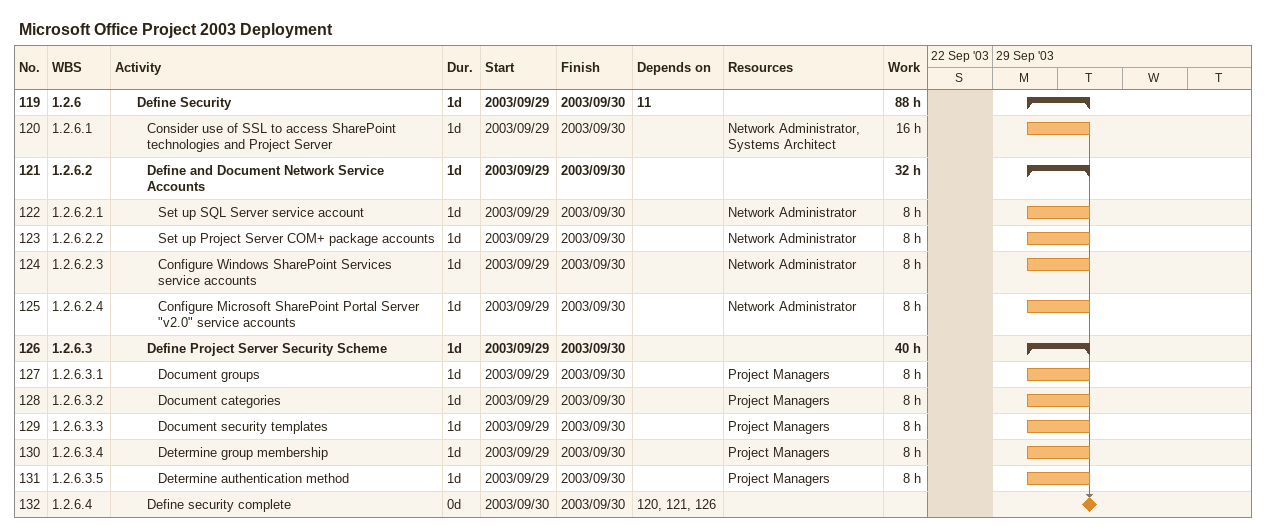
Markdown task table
Microsoft Office Project 2003 Deployment

| ID | WBS | Task | Duration | Start | Finish | Predecessors | Resources | Work (h) |
|---|---|---|---|---|---|---|---|---|
| 119 | 1.2.6 | **Define Security** | 1d | 2003-09-29 | 2003-09-30 | 11 |  | 88 |
| 120 | 1.2.6.1 | Consider use of SSL to access SharePoint technologies and Project Server | 1d | 2003-09-29 | 2003-09-30 |  | Network Administrator, Systems Architect | 16 |
| 121 | 1.2.6.2 | **Define and Document Network Service Accounts** | 1d | 2003-09-29 | 2003-09-30 |  |  | 32 |
| 122 | 1.2.6.2.1 | Set up SQL Server service account | 1d | 2003-09-29 | 2003-09-30 |  | Network Administrator | 8 |
| 123 | 1.2.6.2.2 | Set up Project Server COM+ package accounts | 1d | 2003-09-29 | 2003-09-30 |  | Network Administrator | 8 |
| 124 | 1.2.6.2.3 | Configure Windows SharePoint Services service accounts | 1d | 2003-09-29 | 2003-09-30 |  | Network Administrator | 8 |
| 125 | 1.2.6.2.4 | Configure Microsoft SharePoint Portal Server "v2.0" service accounts | 1d | 2003-09-29 | 2003-09-30 |  | Network Administrator | 8 |
| 126 | 1.2.6.3 | **Define Project Server Security Scheme** | 1d | 2003-09-29 | 2003-09-30 |  |  | 40 |
| 127 | 1.2.6.3.1 | Document groups | 1d | 2003-09-29 | 2003-09-30 |  | Project Managers | 8 |
| 128 | 1.2.6.3.2 | Document categories | 1d | 2003-09-29 | 2003-09-30 |  | Project Managers | 8 |
| 129 | 1.2.6.3.3 | Document security templates | 1d | 2003-09-29 | 2003-09-30 |  | Project Managers | 8 |
| 130 | 1.2.6.3.4 | Determine group membership | 1d | 2003-09-29 | 2003-09-30 |  | Project Managers | 8 |
| 131 | 1.2.6.3.5 | Determine authentication method | 1d | 2003-09-29 | 2003-09-30 |  | Project Managers | 8 |
| 132 | 1.2.6.4 | Define security complete | 0d | 2003-09-30 | 2003-09-30 | 120, 121, 126 |  |  |
